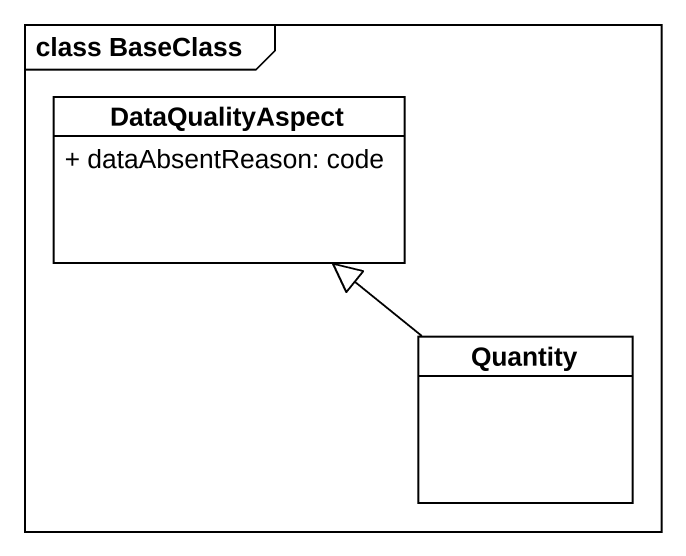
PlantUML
@startuml
mainframe class BaseClass
hide circle
hide empty members
skinparam classAttributeIconSize 0
class DataQualityAspect {
  + dataAbsentReason: code
}
class Quantity
Quantity -up-|> DataQualityAspect
@enduml
